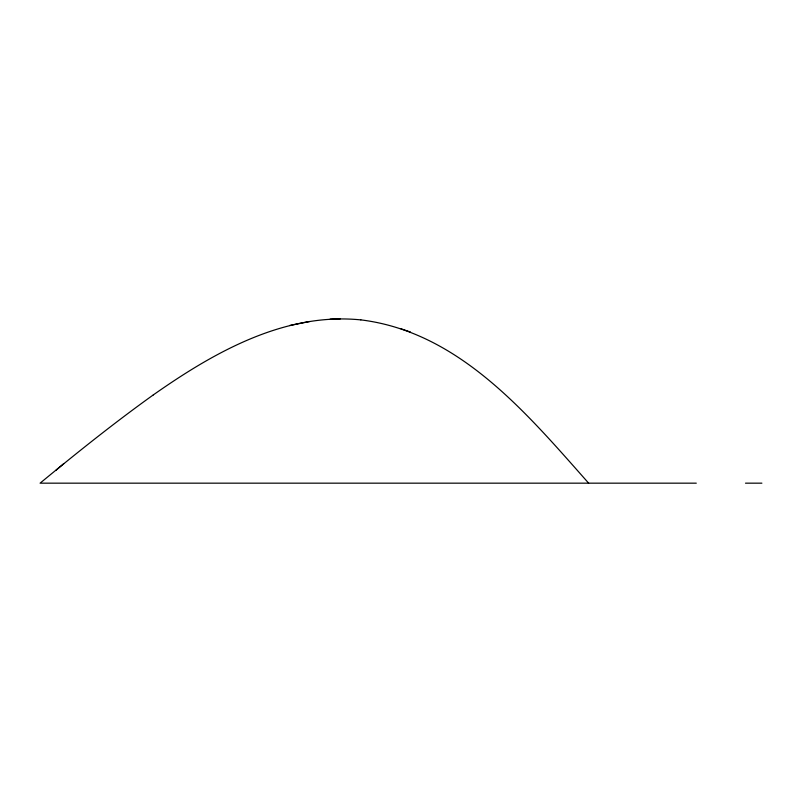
<?xml version="1.0" encoding="UTF-8"?>
<svg xmlns="http://www.w3.org/2000/svg" width="802" height="802" viewBox="0 0 802 802"><rect width="100%" height="100%" fill="white"/><g stroke="black" fill="none" stroke-linecap="round" stroke-linejoin="round"><path stroke-width="1.2" d="M696.286 483.165L40.1 483.165C76.992 452.709 114.365 422.774 153.282 394.925M56.02 470.233L63.889 463.516M153.282 394.925C213.683 352.519 284.269 312.209 360.84 319.888M289.642 325.512L309.732 321.482M330.113 319.126L340.359 318.835M745.499 483.165L761.9 483.165M360.84 319.878C459.396 332.008 526.854 413.521 588.648 483.165M400.82 328.71L410.494 332.048"/></g></svg>
